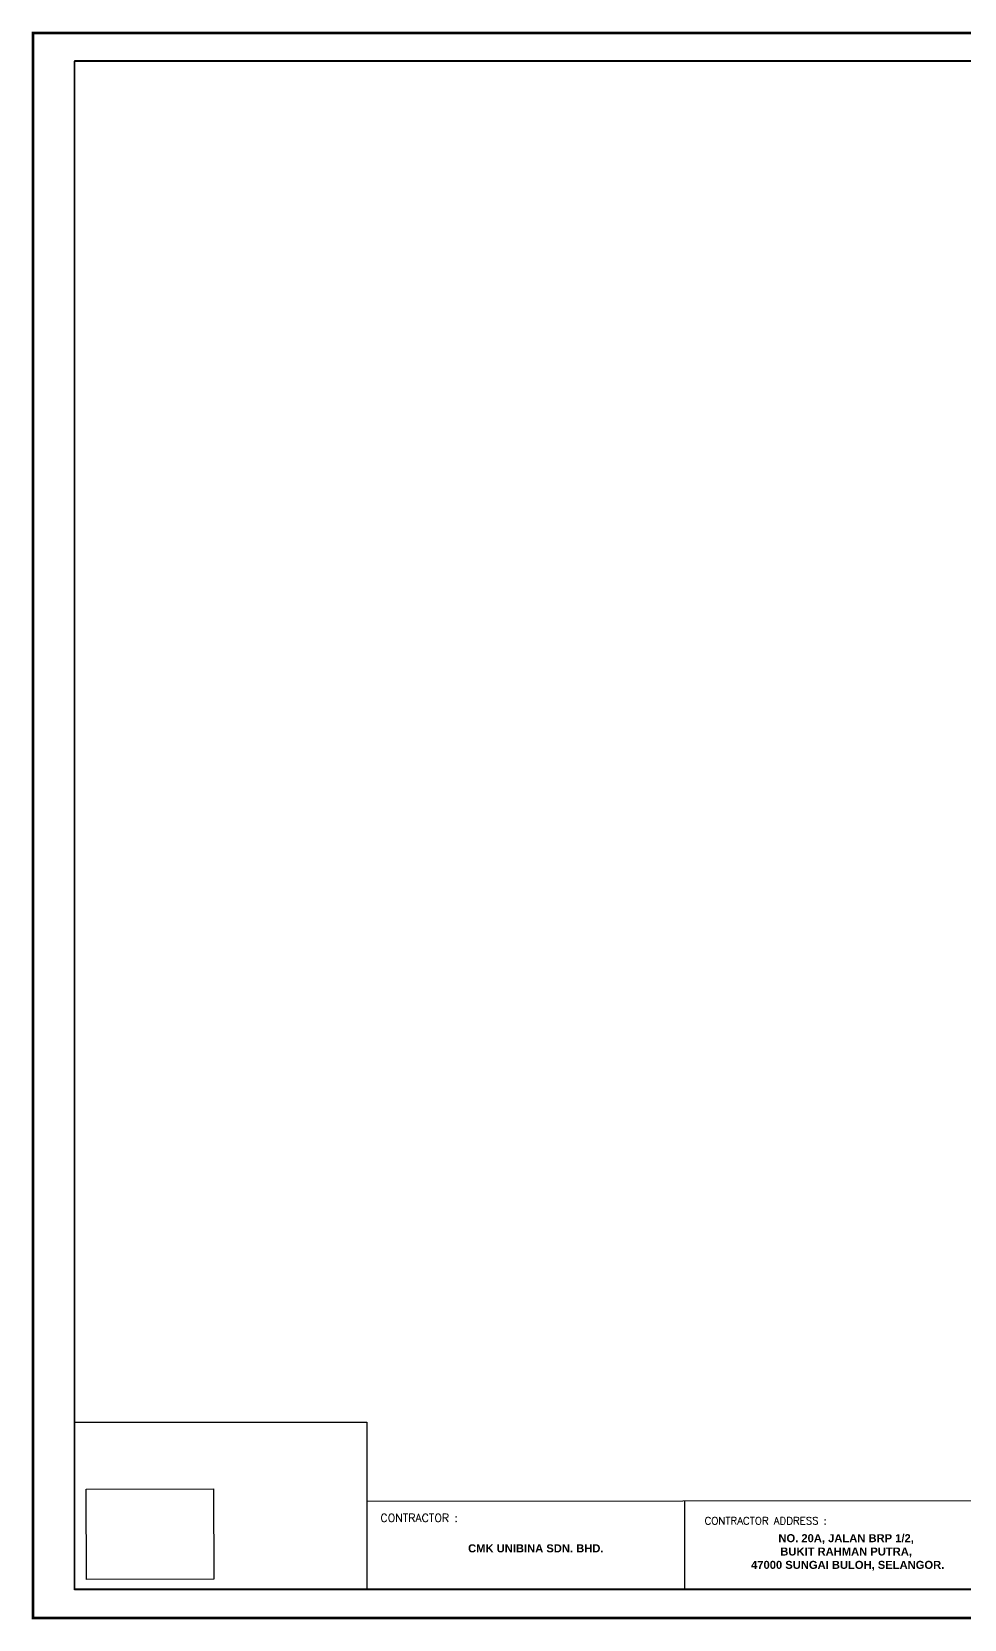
# Model space of a CAD drawing. Header units: inches. Extents: x -2907330 to 774627, y -12404360 to 10502691.
# Drawn here: x 12870 to 13842, y 375 to 2030 of the extents above; entities that cross this region are included whole.
import ezdxf
from ezdxf.enums import TextEntityAlignment as Align

# ---------------------------------------------------------------- set-up
doc = ezdxf.new("R2010")
doc.units = ezdxf.units.IN
doc.header["$MEASUREMENT"] = 0
doc.styles.add('Arial_Black', font='ariblk.ttf', dxfattribs={"height": 1})
doc.styles.add('Simplex.shk', font='simplex.shx', dxfattribs={"height": 1.75})
picture_1 = doc.add_image_def('image1.png', size_in_pixel=(267, 189))

msp = doc.modelspace()

# ---------------------------------------------------------------- linework, layer by layer
at = {"color": 7, "linetype": 'Continuous'}
msp.add_line((13219.3, 497.8), (15221.4, 500.7), dxfattribs=at)
at = {"linetype": 'Continuous'}
msp.add_line((13550.5, 497.7), (13550.5, 405.4), dxfattribs=at)
at = {"linetype": 'Continuous', "const_width": 2.7}
msp.add_lwpolyline([(15264.6, 2028.9), (12871.1, 2028.9), (12871.1, 376.1), (15264.6, 376.1)], close=True, dxfattribs=at)
for points in [[(12914.4, 1999.6), (15221.3, 1999.6), (15221.3, 405.4), (12914.4, 405.4)], [(12914.6, 2000.1), (15221.4, 2000.1), (15221.4, 406), (12914.6, 406)], [(13219.3, 405.4), (12914.4, 405.4), (12914.4, 580.4), (13219.3, 580.4)]]:
    msp.add_lwpolyline(points, close=True)

# ---------------------------------------------------------------- texts
at = {"style": 'Simplex.shk'}
for s, height, p in [('CONTRACTOR :', 8.347, (13273.9, 480.5)), ('CONTRACTOR ADDRESS :', 7.791, (13635.3, 477.5))]:
    msp.add_text(s, height=height, dxfattribs=at).set_placement(p, align=Align.MIDDLE_CENTER)
at = {"char_height": 8.347, "attachment_point": 1, "style": 'Arial_Black'}
for s, width, insert in [('\\pxqc;{\\fArial|b1|i0|c0|p34;NO. 20A, JALAN BRP 1/2,\\PBUKIT RAHMAN PUTRA,\\P 47000 SUNGAI BULOH, SELANGOR.}', 247.027, (13595.6, 463.5)), ('\\pxqc,t22;{\\fArial|b1|i0|c0|p34;CMK UNIBINA SDN. BHD.}', 209.739, (13290.6, 452.9))]:
    msp.add_mtext_dynamic_manual_height_columns(s, width=width, gutter_width=13.9, heights=[0], dxfattribs=dict(at, insert=insert))

# ---------------------------------------------------------------- pictures from other files: only their frames are drawn
at = {"color": 0, "linetype": 'ByBlock', "lineweight": -2, "transparency": 33554457}
image = msp.add_image(picture_1, insert=(12926.8, 416.4), size_in_units=(132.9, 94.1), rotation=0.1196, dxfattribs=at)
image.dxf.unprotected_set("ltscale", 0)

doc.saveas('drawing.dxf')
